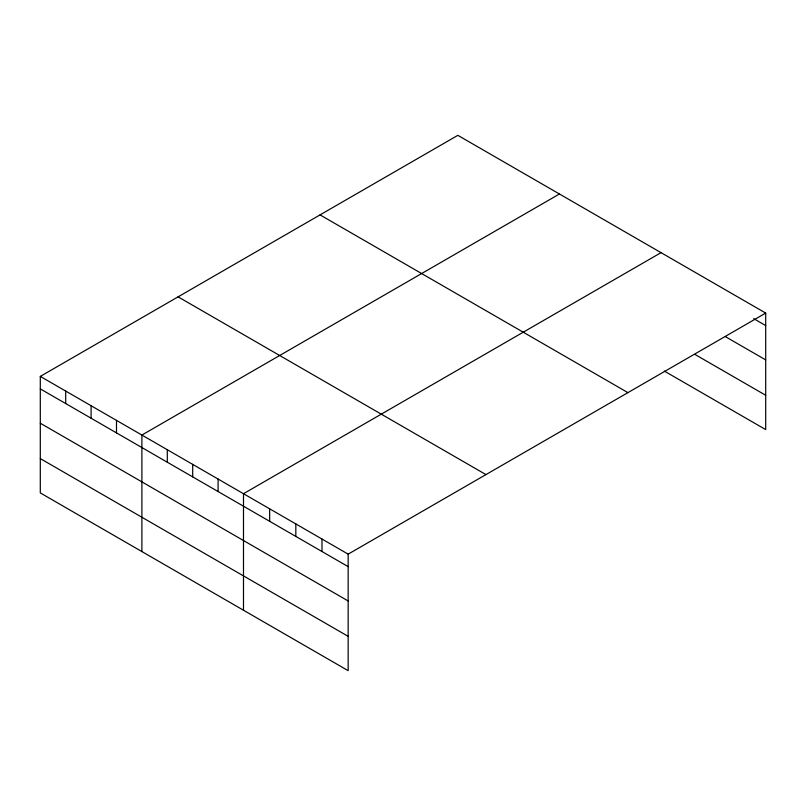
<?xml version="1.0" encoding="UTF-8"?>
<svg xmlns="http://www.w3.org/2000/svg" width="806" height="806" viewBox="0 0 806 806"><rect width="100%" height="100%" fill="white"/><g stroke="black" fill="none" stroke-linecap="round" stroke-linejoin="round"><path stroke-width="1.21" d="M765.7 313.081L457.838 135.337L40.3 376.402L40.3 492.919L348.162 670.663L348.162 554.145L765.7 313.081L765.7 429.598L664.295 371.062M559.435 193.994L141.896 435.049L141.896 551.576M661.031 252.651L243.493 493.705L243.493 610.233M753.711 318.652L765.7 325.574M725.36 336.616L765.7 359.899M694.822 354.358L765.7 395.272M320.053 214.89L627.914 392.633M178.086 296.85L485.947 474.593M40.3 376.402L348.162 554.145M40.3 388.895L348.162 566.638M40.3 423.221L348.162 600.964M40.3 458.594L348.162 636.337M321.997 539.033L321.997 551.526M295.822 523.92L295.822 536.423M269.657 508.818L269.657 521.311M218.094 479.046L218.094 491.539M192.694 464.377L192.694 476.88M167.295 449.718L167.295 462.211M116.497 420.389L116.497 432.882M91.098 405.72L91.098 418.223M65.699 391.061L65.699 403.554"/></g></svg>
